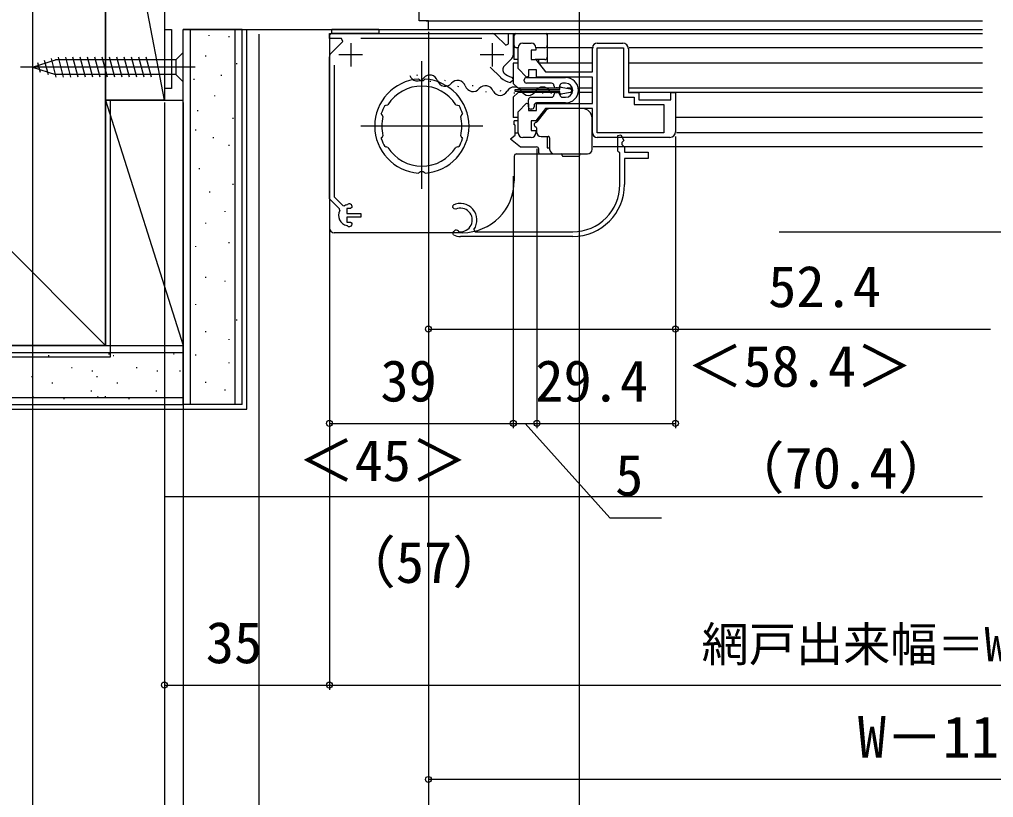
# Model space of a CAD drawing. Units: millimetres, scale not verified. Extents: x -525 to 525, y -783 to 778.
# Drawn here: x -205.8 to 0.9, y -547.9 to -382.9 of the extents above; entities that cross this region are included whole.
import ezdxf
from ezdxf.enums import TextEntityAlignment as Align

# ---------------------------------------------------------------- set-up
doc = ezdxf.new("R2010")
doc.units = ezdxf.units.MM
doc.header["$LTSCALE"] = 4
for name, color, linetype in [('0-2_YKK_11', 7, 'Continuous'), ('0-4_YKK_12', 2, 'Continuous'), ('0-5_YKK_13', 4, 'Continuous'), ('0-7_YKK_D', 6, 'Continuous'), ('0-9_YSS_K', 3, 'Continuous'), ('0-A_YSS_KE', 3, 'Continuous')]:
    doc.layers.add(name, color=color, linetype=linetype)
doc.styles.add('ＭＳ ゴシック', font='')
doc.styles.get('ＭＳ ゴシック').set_extended_font_data('MS Gothic')

msp = doc.modelspace()

# ---------------------------------------------------------------- linework, layer by layer
at = {"layer": '0-2_YKK_11'}
for p, q in [((-135.501, -387.935), (-135.501, -392.935)), ((-107.667, -386.935), (-133.336, -386.935)), ((-105.501, -387.935), (-105.501, -392.935)), ((-99.001, -387.935), (-97.201, -387.935)), ((-83.201, -387.935), (-77.801, -387.935)), ((-133.001, -390.435), (-138.001, -390.435)), ((-103.001, -390.435), (-108.001, -390.435)), ((-101.294, -391.178), (-102.963, -392.847)), ((-112.148, -407.569), (-111.974, -407.917)), ((-112.148, -407.569), (-111.974, -407.917)), ((-97.201, -407.935), (-99.001, -407.935)), ((-67.801, -407.935), (-83.201, -407.935)), ((-120.902, -415.32), (-120.696, -415.13)), ((-120.902, -415.32), (-120.696, -415.13)), ((-121.116, -415.509), (-120.902, -415.32)), ((-121.116, -415.509), (-120.902, -415.32)), ((-136.32, -422.246), (-136.194, -422.181)), ((-136.194, -426.689), (-136.32, -426.624)), ((-112.643, -427.815), (-112.437, -427.925)), ((-88.41, -428.935), (-112.21, -428.935))]:
    msp.add_line(p, q, dxfattribs=at)
for points in [[(-175.003, -271.035), (-175.003, -331.635), (-203.003, -331.635), (-203.003, -335.035), (-201.103, -335.035), (-200.603, -334.535), (-200.103, -334.035), (-175.003, -334.035), (-175.003, -385.035), (-173.503, -385.035), (-173.503, -397.535), (-175.003, -397.535), (-175.003, -400.035), (-171.003, -400.035), (-171.003, -385.035), (-119.003, -385.035), (-119.003, -383.235), (-121.003, -383.235), (-121.003, -375.035), (-124.303, -375.035)], [(-139.709, -390.117), (-137.173, -387.581), (-137.441, -386.935), (-140.001, -386.935), (-140.001, -385.935), (-105.466, -385.935)], [(-104.759, -386.228), (-102.619, -388.368), (-102.001, -388.112), (-102.001, -385.935), (-101.001, -385.935), (-101.001, -390.471)], [(-100.001, -406.935), (-100.001, -402.511), (-98.172, -400.681), (-97.801, -400.835), (-97.801, -402.235), (-96.101, -402.235), (-96.101, -400.735), (-84.201, -400.735), (-84.201, -395.135), (-96.101, -395.135), (-96.101, -393.635), (-97.801, -393.635), (-97.801, -395.035), (-98.172, -395.189), (-100.001, -393.359), (-100.001, -388.935)], [(-96.201, -388.935), (-96.201, -389.435), (-97.201, -389.435), (-97.201, -391.435), (-96.201, -391.435), (-94.201, -394.035), (-84.201, -394.035), (-84.201, -388.935)], [(-76.601, -389.135), (-76.601, -398.435), (-74.401, -398.435), (-74.401, -399.935), (-67.601, -399.935), (-67.601, -398.435), (-66.601, -398.435), (-66.601, -406.735)], [(-137.811, -423.423), (-137.867, -423.076), (-140.001, -420.942), (-140.001, -390.824)], [(-139.001, -392.601), (-139.001, -420.528), (-137.16, -422.369), (-136.813, -422.425)], [(-103.628, -395.277), (-103.645, -395.262), (-105.89, -393.016)], [(-120.696, -395.94), (-120.902, -395.75), (-121.116, -395.561)], [(-120.696, -395.94), (-120.902, -395.75), (-121.116, -395.561)], [(-119.687, -395.561), (-119.901, -395.75), (-120.107, -395.94)], [(-119.687, -395.561), (-119.901, -395.75), (-120.107, -395.94)], [(-101.379, -395.126), (-101.001, -395.611), (-101.001, -395.817), (-101.618, -396.303)], [(-128.654, -403.501), (-128.829, -403.153), (-128.889, -403.127), (-129.002, -402.884)], [(-128.654, -403.501), (-128.829, -403.153), (-128.889, -403.127), (-129.002, -402.884)], [(-128.283, -401.19), (-128.03, -401.102), (-127.969, -401.128), (-127.598, -401.011)], [(-128.283, -401.19), (-128.03, -401.102), (-127.969, -401.128), (-127.598, -401.011)], [(-113.205, -401.011), (-112.834, -401.128), (-112.773, -401.102), (-112.52, -401.19)], [(-113.205, -401.011), (-112.834, -401.128), (-112.773, -401.102), (-112.52, -401.19)], [(-111.801, -402.884), (-111.914, -403.127), (-111.974, -403.153), (-112.148, -403.501)], [(-111.801, -402.884), (-111.914, -403.127), (-111.974, -403.153), (-112.148, -403.501)], [(-84.201, -406.935), (-84.201, -401.835), (-94.201, -401.835), (-96.201, -404.435), (-97.201, -404.435), (-97.201, -406.435), (-96.201, -406.435), (-96.201, -406.935)], [(-129.002, -408.186), (-128.889, -407.943), (-128.829, -407.917), (-128.654, -407.569)], [(-129.002, -408.186), (-128.889, -407.943), (-128.829, -407.917), (-128.654, -407.569)], [(-111.974, -407.917), (-111.914, -407.943), (-111.801, -408.186)], [(-111.974, -407.917), (-111.914, -407.943), (-111.801, -408.186)], [(-78.41, -417.935), (-78.41, -411.235), (-78.61, -411.035), (-78.81, -410.835), (-78.81, -407.521), (-78.201, -407.372), (-77.565, -408.59), (-78.01, -409.035), (-78.01, -409.435), (-77.41, -410.035), (-77.41, -411.035), (-72.41, -411.035), (-72.41, -412.435), (-77.41, -412.435), (-77.41, -417.935)], [(-127.598, -410.059), (-127.969, -409.942), (-128.03, -409.968), (-128.283, -409.88)], [(-127.598, -410.059), (-127.969, -409.942), (-128.03, -409.968), (-128.283, -409.88)], [(-112.52, -409.88), (-112.773, -409.968), (-112.834, -409.942), (-113.205, -410.059)], [(-112.52, -409.88), (-112.773, -409.968), (-112.834, -409.942), (-113.205, -410.059)], [(-120.107, -415.13), (-119.901, -415.32), (-119.687, -415.509)], [(-120.107, -415.13), (-119.901, -415.32), (-119.687, -415.509)], [(-135.21, -422.735), (-135.506, -422.985), (-136.301, -422.985), (-136.301, -424.035), (-133.351, -424.035), (-133.351, -424.835), (-136.301, -424.835), (-136.301, -425.885), (-135.506, -425.885), (-135.21, -426.135)], [(-113.23, -423.152), (-113.565, -423.091), (-113.865, -422.791), (-113.788, -422.311)], [(-109.356, -427.461), (-109.112, -427.935), (-88.41, -427.935)], [(-113.668, -428.617), (-113.803, -428.194), (-113.629, -427.892)]]:
    msp.add_lwpolyline(points, dxfattribs=at)
msp.add_lwpolyline([(-83.201, -406.935), (-83.201, -388.935), (-77.601, -388.935), (-77.601, -399.435), (-75.401, -399.435), (-75.401, -400.935), (-69.101, -400.935), (-69.101, -406.935)], close=True, dxfattribs=at)
for centre, radius, start, end in [((-105.466, -386.935), 1, 45.00003, 90.00002), ((-99.001, -388.935), 1, 90.00001, 179.99999), ((-97.201, -388.935), 1, 0.00001, 89.99999), ((-83.201, -388.935), 1, 90.00001, 179.99999), ((-77.801, -389.135), 1.2, 0.00001, 89.99999), ((-139.001, -390.824), 1, 135.00003, 180.00002), ((-102.001, -390.471), 1, 315.00003, 0.00002), ((-102.256, -393.554), 1, 134.99998, 227.55575), ((-100.501, -391.635), 3.6, 227.55576, 255.88303), ((-120.401, -405.535), 10, 94.09604, 265.90396), ((-120.401, -405.535), 10, 94.09604, 265.90396), ((-120.401, -405.535), 9.6, 88.24271, 91.75729), ((-120.401, -405.535), 9.6, 88.24271, 91.75729), ((-120.401, -405.535), 10, 274.09604, 85.90396), ((-120.401, -405.535), 10, 274.09604, 85.90396), ((-100.501, -391.635), 4.8, 229.35522, 256.55227), ((-120.401, -405.535), 8.5, 32.15412, 147.84588), ((-120.401, -405.535), 8.5, 32.15412, 147.84588), ((-120.401, -405.535), 9, 151.12995, 162.87008), ((-120.401, -405.535), 9, 151.12995, 162.87008), ((-120.401, -405.535), 9, 17.12992, 28.87005), ((-120.401, -405.535), 9, 17.12992, 28.87005), ((-120.401, -405.535), 8.5, 166.15413, 193.84587), ((-120.401, -405.535), 8.5, 166.15413, 193.84587), ((-120.401, -405.535), 8.5, 346.15413, 13.84587), ((-120.401, -405.535), 8.5, 346.15413, 13.84587), ((-99.001, -406.935), 1, 180.00001, 269.99999), ((-97.201, -406.935), 1, 270.00001, 359.99999), ((-83.201, -406.935), 1, 180.00001, 269.99999), ((-67.801, -406.735), 1.2, 270.00001, 359.99999), ((-120.401, -405.535), 9, 197.12993, 208.87006), ((-120.401, -405.535), 9, 197.12993, 208.87006), ((-120.401, -405.535), 9, 331.12994, 342.87007), ((-120.401, -405.535), 9, 331.12994, 342.87007), ((-120.401, -405.535), 8.5, 212.15412, 327.84588), ((-120.401, -405.535), 8.5, 212.15412, 327.84588), ((-120.401, -405.535), 9.6, 268.24271, 271.75729), ((-120.401, -405.535), 9.6, 268.24271, 271.75729), ((-88.41, -417.935), 10, 270.00001, 359.99999), ((-88.41, -417.935), 11, 270.00001, 359.99999), ((-135.801, -424.435), 2.25, 153.2839, 256.66525), ((-135.801, -424.435), 2.25, 103.33472, 116.7161), ((-135.801, -422.635), 0.6, 350.40593, 130.80443), ((-112.21, -425.435), 3.5, 324.62346, 116.79004), ((-112.21, -425.435), 2.5, 264.79931, 114.07518), ((-135.801, -426.235), 0.6, 229.19557, 9.59407), ((-113.109, -428.192), 0.6, 38.9837, 132.08504), ((-112.21, -425.435), 3.5, 245.37938, 270.00001), ((-113.109, -428.192), 0.6, 132.08483, 149.99979)]:
    msp.add_arc(centre, radius, start, end, dxfattribs=at)
at = {"layer": '0-4_YKK_12'}
for p, q in [((-119.503, -383.235), (-1.503, -383.235)), ((-119.503, -385.035), (-1.503, -385.035)), ((-119.301, -385.935), (-1.501, -385.935)), ((-93.801, -385.935), (-93.801, -392.185)), ((-84.001, -388.935), (-93.801, -388.935)), ((-1.501, -388.935), (-76.418, -388.935)), ((-120.401, -418.819), (-120.401, -391.751)), ((-101.001, -392.185), (-101.001, -396.485)), ((-100.001, -392.185), (-101.001, -392.185)), ((-84.201, -392.185), (-95.425, -392.185)), ((-1.501, -392.185), (-76.401, -392.185)), ((-121.529, -394.686), (-121.333, -394.723)), ((-118.722, -395.988), (-118.525, -396.026)), ((-115.633, -395.797), (-115.437, -395.834)), ((-100.001, -397.485), (-101.001, -396.485)), ((-112.826, -397.1), (-112.629, -397.137)), ((-109.737, -396.909), (-109.54, -396.946)), ((-106.93, -398.212), (-106.733, -398.249)), ((-103.841, -398.02), (-103.644, -398.058)), ((-100.001, -398.385), (-101.001, -399.385)), ((-100.887, -398.515), (-100.687, -398.515)), ((-91.101, -397.485), (-100.001, -397.485)), ((-91.101, -398.385), (-100.001, -398.385)), ((-97.887, -397.755), (-97.687, -397.755)), ((-94.887, -398.515), (-94.687, -398.515)), ((-88.471, -397.485), (-89.607, -397.485)), ((-88.47, -398.385), (-88.886, -398.385)), ((-84.201, -397.485), (-87.239, -397.485)), ((-84.201, -398.385), (-87.239, -398.385)), ((-1.501, -397.485), (-76.401, -397.485)), ((-1.501, -398.385), (-76.268, -398.385)), ((-101.001, -399.385), (-101.001, -403.685)), ((-100.001, -403.685), (-101.001, -403.685)), ((-1.501, -403.685), (-66.401, -403.685)), ((-107.465, -405.535), (-133.338, -405.535)), ((-1.501, -406.935), (-66.418, -406.935)), ((-1.501, -409.935), (-84.099, -409.935))]:
    msp.add_line(p, q, dxfattribs=at)
for centre, start, end in [((-121.346, -394.254), 198.52635, 320.12126), ((-118.709, -396.457), 18.52635, 140.12126), ((-115.45, -395.365), 198.52635, 320.12126), ((-112.812, -397.569), 18.52635, 140.12126), ((-109.554, -396.477), 198.52635, 320.12126), ((-106.916, -398.681), 18.52635, 140.12126), ((-103.787, -397.296), 209.20254, 330.79746), ((-100.787, -398.973), 29.20254, 150.79746), ((-97.787, -397.296), 209.20254, 330.79746), ((-94.787, -398.973), 29.20254, 150.79746), ((-91.787, -397.296), 209.20254, 229.55265)]:
    msp.add_arc(centre, 1.718, start, end, dxfattribs=at)
at = {"layer": '0-5_YKK_13'}
for p, q in [((-139.501, -385.935), (-94.101, -385.935)), ((-100.801, -391.228), (-100.801, -386.235)), ((-100.801, -391.435), (-100.801, -386.235)), ((-140.001, -386.435), (-140.001, -427.135)), ((-100.801, -391.435), (-100.801, -388.935)), ((-100.001, -388.935), (-100.301, -388.935)), ((-94.301, -388.935), (-96.201, -388.935)), ((-203.003, -393.034), (-198.088, -391.484)), ((-203.003, -393.034), (-198.088, -391.484)), ((-201.307, -394.146), (-201.857, -392.096)), ((-199.611, -394.681), (-200.425, -391.644)), ((-197.937, -395.134), (-198.993, -391.193)), ((-172.553, -391.485), (-198.088, -391.484)), ((-196.384, -395.134), (-197.509, -390.934)), ((-194.831, -395.134), (-195.956, -390.934)), ((-193.278, -395.134), (-194.403, -390.934)), ((-191.725, -395.134), (-192.85, -390.934)), ((-190.172, -395.134), (-191.297, -390.934)), ((-188.619, -395.134), (-189.744, -390.934)), ((-187.066, -395.134), (-188.192, -390.934)), ((-185.513, -395.134), (-186.639, -390.934)), ((-183.96, -395.134), (-185.086, -390.934)), ((-182.407, -395.134), (-183.533, -390.934)), ((-180.855, -395.134), (-181.98, -390.934)), ((-179.302, -395.134), (-180.427, -390.934)), ((-177.749, -395.134), (-178.874, -390.934)), ((-100.801, -391.435), (-100.801, -390.797)), ((-100.001, -391.435), (-100.801, -391.435)), ((-94.301, -391.435), (-96.349, -391.435)), ((-95.601, -392.185), (-95.601, -391.435)), ((-168.503, -393.035), (-205.503, -393.034)), ((-203.003, -393.034), (-198.088, -394.584)), ((-172.554, -394.585), (-198.088, -394.584)), ((-171.004, -396.135), (-172.554, -394.585)), ((-98.701, -395.935), (-98.701, -395.735)), ((-98.201, -395.235), (-89.901, -395.235)), ((-92.902, -396.435), (-98.201, -396.435)), ((-97.469, -395.235), (-89.901, -395.235)), ((-89.901, -396.435), (-90.601, -396.435)), ((-91.601, -397.435), (-91.902, -397.435)), ((-91.902, -398.435), (-91.601, -398.435)), ((-91.101, -398.552), (-91.101, -398.202)), ((-90.866, -397.255), (-88.93, -397.608)), ((-88.93, -398.395), (-90.866, -398.748)), ((-97.801, -401.435), (-97.801, -399.935)), ((-97.301, -399.435), (-92.902, -399.435)), ((-89.901, -400.635), (-96.101, -400.635)), ((-90.601, -399.435), (-89.901, -399.435)), ((-97.101, -401.935), (-97.301, -401.935)), ((-96.601, -401.135), (-96.601, -401.435)), ((-94.134, -402.219), (-96.022, -404.636)), ((-86.299, -401.835), (-93.346, -401.835)), ((-100.801, -405.235), (-100.801, -404.435)), ((-100.001, -404.435), (-100.801, -404.435)), ((-95.865, -404.435), (-96.902, -404.435)), ((-95.601, -404.098), (-95.601, -403.685)), ((-84.299, -405.701), (-84.299, -403.835)), ((-100.601, -407.435), (-100.601, -405.435)), ((-100.601, -406.935), (-100.001, -406.935)), ((-96.201, -406.935), (-96.079, -406.935)), ((-96.106, -405.913), (-96.099, -405.977)), ((-96.099, -405.977), (-96.099, -406.735)), ((-84.299, -406.851), (-84.299, -405.701)), ((-84.299, -410.435), (-84.299, -406.851)), ((-101.601, -408.235), (-100.601, -407.435)), ((-101.601, -408.235), (-99.501, -409.935)), ((-95.099, -407.735), (-93.599, -407.735)), ((-93.299, -408.035), (-93.299, -410.435)), ((-99.501, -409.935), (-96.101, -409.935)), ((-95.601, -411.235), (-95.601, -410.435)), ((-100.801, -411.935), (-100.801, -417.135)), ((-100.301, -411.435), (-91.301, -411.435)), ((-92.299, -411.435), (-85.299, -411.435)), ((-90.653, -411.735), (-90.653, -411.635)), ((-90.453, -411.935), (-88.799, -411.935)), ((-88.799, -411.935), (-87.146, -411.935)), ((-86.946, -411.635), (-86.946, -411.735)), ((-111.801, -428.135), (-139.001, -428.135))]:
    msp.add_line(p, q, dxfattribs=at)
msp.add_lwpolyline([(-139.501, -385.935), (-139.501, -385.015), (-129.501, -385.015), (-129.501, -385.935)], close=True, dxfattribs=at)
for points in [[(-171.003, -389.935), (-172.553, -391.485), (-172.554, -394.585)], [(-91.101, -398.202), (-100.601, -398.202), (-100.601, -397.802), (-91.101, -397.802), (-91.101, -397.452)], [(-93.801, -407.735), (-93.801, -410.135), (-93.299, -410.135)]]:
    msp.add_lwpolyline(points, dxfattribs=at)
for centre, radius, start, end in [((-139.501, -386.435), 0.5, 90, 180), ((-100.501, -386.235), 0.3, 90, 180), ((-94.101, -386.235), 0.3, 360, 90), ((-100.301, -388.435), 0.5, 180, 270), ((-94.301, -388.435), 0.5, 270, 360), ((-94.301, -390.935), 0.5, 270, 360), ((-98.201, -395.735), 0.5, 90, 180), ((-98.201, -395.935), 0.5, 180, 270), ((-92.902, -396.935), 0.5, 360, 90), ((-90.601, -396.935), 0.5, 90, 180), ((-89.901, -397.935), 2.7, 0, 90), ((-89.901, -397.935), 1.5, 0, 90), ((-91.902, -396.935), 0.5, 180, 270), ((-91.902, -398.935), 0.5, 90, 180), ((-91.601, -396.935), 0.5, 270, 0), ((-91.601, -398.935), 0.5, 0, 90), ((-90.901, -397.452), 0.2, 79.65887, 180), ((-90.901, -398.552), 0.2, 180, 280.34113), ((-89.901, -397.935), 2.7, 270, 0), ((-89.901, -397.935), 1.5, 270, 0), ((-89.001, -398.002), 0.4, 280.34113, 79.65887), ((-97.301, -399.935), 0.5, 90, 180), ((-96.101, -401.135), 0.5, 90, 180), ((-92.902, -398.935), 0.5, 270, 360), ((-90.601, -398.935), 0.5, 180, 270), ((-97.301, -401.435), 0.5, 180, 270), ((-97.101, -401.435), 0.5, 270, 360), ((-93.346, -402.835), 1, 90, 142), ((-86.299, -403.835), 2, 0, 90), ((-96.099, -405.235), 0.5, 101.44555, 247.97569), ((-96.258, -404.451), 0.3, 281.44555, 322), ((-100.801, -405.435), 0.2, 360, 90), ((-96.399, -405.977), 0.3, 12.23345, 67.97569), ((-95.099, -406.735), 1, 180, 270), ((-93.599, -408.035), 0.3, 65.66023, 90), ((-93.599, -408.035), 0.3, 0, 65.66023), ((-96.101, -410.435), 0.5, 360, 90), ((-92.299, -410.435), 1, 180, 270), ((-85.299, -410.435), 1, 270, 0), ((-100.301, -411.935), 0.5, 90, 180), ((-95.401, -411.235), 0.2, 180, 270), ((-90.853, -411.635), 0.2, 0, 90), ((-90.453, -411.735), 0.2, 180, 270), ((-87.146, -411.735), 0.2, 270, 0), ((-86.746, -411.635), 0.2, 90, 180), ((-111.801, -417.135), 11, 270, 360), ((-139.001, -427.135), 1, 180, 270)]:
    msp.add_arc(centre, radius, start, end, dxfattribs=at)
at = {"layer": '0-7_YKK_D'}
for p, q in [((-203.003, -335.535), (-203.003, -605.045)), ((-87.003, -371.035), (-87.003, -565.035)), ((-155.003, -386.035), (-155.003, -565.035)), ((-155.003, -386.035), (-155.003, -585.035)), ((-155.003, -386.035), (-155.003, -585.035)), ((-119.003, -385.535), (-119.003, -565.035)), ((-119.003, -385.535), (-119.003, -565.035)), ((-119.003, -385.535), (-119.003, -545.035)), ((-119.003, -385.535), (-119.003, -449.557)), ((-175.003, -400.548), (-175.003, -605.045)), ((-175.003, -400.548), (-174.996, -605.047)), ((-175.003, -400.548), (-175.003, -565.035)), ((-175.003, -400.548), (-175.003, -585.035)), ((-175.003, -400.548), (-175.003, -525.035)), ((-171.003, -400.535), (-171.003, -565.035)), ((-66.601, -407.735), (-66.601, -469.557)), ((-66.601, -407.735), (-66.601, -449.557)), ((-96.001, -410.335), (-96.001, -469.557)), ((-96.001, -410.335), (-96.001, -469.557)), ((-101.001, -416.135), (-101.001, -469.557)), ((-101.001, -416.135), (-101.001, -469.557)), ((-140.001, -421.942), (-140.001, -525.035)), ((-140.001, -421.942), (-140.001, -525.035)), ((-140.001, -421.942), (-140.001, -469.557)), ((-44.601, -427.935), (243.997, -427.935)), ((-140.001, -468.557), (-101.001, -468.557)), ((-101.001, -468.557), (-96.001, -468.557)), ((-96.001, -468.557), (-66.601, -468.557)), ((-175.003, -524.035), (-140.001, -524.035)), ((-140.001, -524.035), (144.999, -524.035)), ((118.997, -544.035), (-119.003, -544.035))]:
    msp.add_line(p, q, dxfattribs=at)
for points in [[(-119.003, -448.557), (-66.601, -448.557), (0.221, -448.557)], [(-98.501, -468.557), (-80.519, -488.557), (-69.565, -488.557)]]:
    msp.add_lwpolyline(points, dxfattribs=at)
for centre in [(-119.003, -448.557), (-66.601, -448.557), (-140.001, -468.557), (-101.001, -468.557), (-101.001, -468.557), (-96.001, -468.557), (-96.001, -468.557), (-66.601, -468.557), (-175.003, -524.035), (-140.001, -524.035), (-140.001, -524.035), (-119.003, -544.035)]:
    msp.add_circle(centre, 0.637, dxfattribs=at)
at = {"layer": '0-9_YSS_K'}
for p, q in [((-175.003, -400.035), (-187.504, -335.035)), ((-187.507, -452.035), (-292.507, -347.035)), ((-169.506, -464.535), (-169.506, -385.035)), ((-165.558, -386.226), (-165.558, -386.426)), ((-160.006, -464.535), (-160.006, -385.035)), ((-157.506, -465.535), (-157.506, -385.035)), ((-161.347, -386.454), (-161.347, -386.654)), ((-166.292, -390.574), (-166.292, -390.774)), ((-159.699, -392.223), (-159.699, -392.423)), ((-168.787, -395.516), (-168.787, -395.716)), ((-162.995, -394.695), (-162.995, -394.895)), ((-187.507, -400.035), (-171.006, -400.035)), ((-187.507, -452.035), (-187.507, -400.035)), ((-187.507, -400.035), (-171.006, -452.035)), ((-171.006, -452.035), (-171.006, -399.586)), ((-164.389, -399.024), (-164.389, -399.224)), ((-160.101, -398.834), (-160.101, -399.034)), ((-168.007, -402.142), (-168.007, -402.342)), ((-160.523, -403.761), (-160.523, -403.961)), ((-168.44, -406.233), (-168.44, -406.433)), ((-164.644, -407.882), (-164.644, -408.082)), ((-161.347, -409.53), (-161.347, -409.73)), ((-167.616, -414.475), (-167.616, -414.675)), ((-165.468, -419.42), (-165.468, -419.62)), ((-160.523, -417.772), (-160.523, -417.972)), ((-162.171, -423.541), (-162.171, -423.741)), ((-166.292, -426.013), (-166.292, -426.213)), ((-168.44, -430.958), (-168.44, -431.158)), ((-161.347, -430.134), (-161.347, -430.334)), ((-166.292, -437.483), (-166.292, -437.683)), ((-162.171, -438.307), (-162.171, -438.507)), ((-168.44, -443.252), (-168.44, -443.452)), ((-159.699, -446.549), (-159.699, -446.749)), ((-166.292, -449.021), (-166.292, -449.221)), ((-187.507, -452.035), (-171.006, -452.035)), ((-161.347, -450.669), (-161.347, -450.869)), ((-352.5, -453.535), (-171.006, -453.535)), ((-199.488, -454.254), (-199.688, -454.254)), ((-186.69, -453.864), (-186.89, -453.864)), ((-185.715, -454.254), (-185.915, -454.254)), ((-172.917, -453.864), (-173.117, -453.864)), ((-168.44, -453.966), (-168.44, -454.166)), ((-161.347, -455.614), (-161.347, -455.814)), ((-202.996, -458.652), (-203.196, -458.652)), ((-194.546, -456.749), (-194.746, -456.749)), ((-190.198, -457.482), (-190.398, -457.482)), ((-189.223, -458.652), (-189.423, -458.652)), ((-180.773, -456.749), (-180.973, -456.749)), ((-176.425, -457.482), (-176.625, -457.482)), ((-171.623, -457.482), (-171.823, -457.482)), ((-198.667, -460.045), (-198.867, -460.045)), ((-184.894, -460.045), (-185.094, -460.045)), ((-166.292, -459.735), (-166.292, -459.935)), ((-190.425, -461.694), (-190.625, -461.694)), ((-176.652, -461.694), (-176.852, -461.694)), ((-162.171, -461.383), (-162.171, -461.583)), ((-352.5, -463.035), (-171.006, -463.035)), ((-202.806, -462.939), (-203.006, -462.939)), ((-196.194, -463.342), (-196.394, -463.342)), ((-189.033, -462.939), (-189.233, -462.939)), ((-187.469, -462.939), (-187.669, -462.939)), ((-182.421, -463.342), (-182.621, -463.342)), ((-175.007, -464.535), (-175.007, -484.035)), ((-352.5, -465.535), (-157.506, -465.535)), ((-175.007, -484.035), (-1.504, -484.035))]:
    msp.add_line(p, q, dxfattribs=at)
msp.add_lwpolyline([(-187.504, -400.035), (-187.504, -335.035), (-175.004, -335.035), (-175.003, -400.035)], close=True, dxfattribs=at)
at = {"layer": '0-A_YSS_KE'}
for p, q in [((-171.006, -464.535), (-171.006, -385.035)), ((-158.506, -385.035), (-171.006, -385.035)), ((-158.506, -464.535), (-158.506, -385.035)), ((-186.507, -400.035), (-186.507, -454.535)), ((-352.5, -452.035), (-171.006, -452.035)), ((-171.006, -464.535), (-171.006, -452.035)), ((-186.507, -454.535), (-352.5, -454.535)), ((-352.5, -464.535), (-171.006, -464.535)), ((-158.506, -464.535), (-171.006, -464.535))]:
    msp.add_line(p, q, dxfattribs=at)
msp.add_lwpolyline([(-292.507, -347.035), (-187.507, -347.035), (-187.507, -452.035), (-292.507, -452.035)], dxfattribs=at)

# ---------------------------------------------------------------- texts
at = {"layer": '0-7_YKK_D', "style": 'ＭＳ ゴシック'}
for s, height, p in [('52.4', 8.798, (-46.949, -446.557)), ('＜58.4＞', 8.798, (-64.233, -463.443)), ('39', 8.798, (-129.195, -466.557)), ('29.4', 8.798, (-96.336, -466.557)), ('＜45＞', 8.798, (-146.683, -483.443)), ('（70.4）', 8.798, (-55.472, -485.011)), ('5', 8.798, (-79.406, -486.557)), ('（57）', 8.798, (-137.922, -505.011)), ('35', 8.798, (-166.23, -522.035)), ('網戸出来幅＝W－65', 7.331, (-61.053, -521.229)), ('W－112', 8.798, (-27.924, -542.035))]:
    msp.add_text(s, height=height, dxfattribs=at).set_placement(p, align=Align.BOTTOM_LEFT)

doc.saveas('drawing.dxf')
